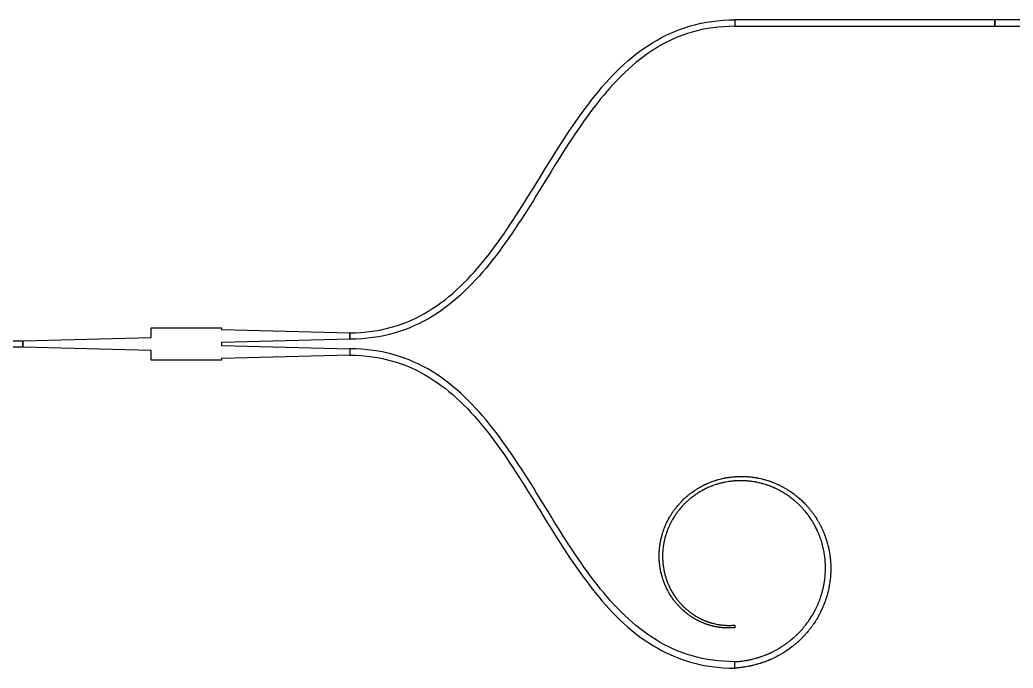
# Model space of a CAD drawing. Extents: x -40 to 1106, y -200 to 213.
# Drawn here: x 246.3 to 323.7, y -200.2 to -149.8 of the extents above; entities that cross this region are included whole.
import ezdxf

# ---------------------------------------------------------------- set-up
doc = ezdxf.new("R2010")
doc.units = 0
doc.layers.add('L1D0', color=1, linetype='CONTINUOUS')

# ---------------------------------------------------------------- blocks, each defined once
blk = doc.blocks.new('bend_s_gdsfactorypcomponentspbendspbend_s_S30_24p375_N9_f3de945d')
at = {"layer": 'L1D0'}
blk.add_lwpolyline([(0, -0.25), (0, 0.25), (0.446, 0.257), (0.883, 0.28), (1.311, 0.316), (1.73, 0.366), (2.14, 0.43), (2.542, 0.508), (2.935, 0.598), (3.321, 0.701), (3.699, 0.817), (4.07, 0.945), (4.433, 1.084), (4.789, 1.235), (5.138, 1.398), (5.481, 1.571), (5.818, 1.756), (6.148, 1.95), (6.472, 2.155), (6.79, 2.37), (7.103, 2.595), (7.41, 2.828), (7.713, 3.071), (8.01, 3.322), (8.302, 3.582), (8.59, 3.851), (8.873, 4.127), (9.152, 4.41), (9.426, 4.701), (9.697, 4.999), (9.964, 5.303), (10.227, 5.614), (10.487, 5.931), (10.744, 6.254), (10.997, 6.582), (11.248, 6.915), (11.496, 7.253), (11.741, 7.596), (11.984, 7.943), (12.225, 8.293), (12.464, 8.647), (12.702, 9.005), (12.937, 9.365), (13.171, 9.729), (13.404, 10.094), (13.636, 10.462), (13.867, 10.831), (14.098, 11.201), (14.328, 11.573), (14.558, 11.946), (14.787, 12.319), (15.247, 13.065), (15.477, 13.437), (15.708, 13.809), (15.94, 14.179), (16.173, 14.549), (16.408, 14.916), (16.643, 15.282), (16.881, 15.645), (17.12, 16.006), (17.361, 16.363), (17.605, 16.718), (17.851, 17.068), (18.099, 17.415), (18.351, 17.758), (18.605, 18.096), (18.863, 18.43), (19.124, 18.758), (19.389, 19.081), (19.657, 19.398), (19.93, 19.709), (20.207, 20.014), (20.488, 20.312), (20.774, 20.603), (21.065, 20.886), (21.361, 21.162), (21.663, 21.43), (21.969, 21.69), (22.282, 21.941), (22.6, 22.183), (22.924, 22.415), (23.255, 22.638), (23.592, 22.851), (23.935, 23.054), (24.286, 23.246), (24.643, 23.427), (25.008, 23.597), (25.38, 23.754), (25.759, 23.9), (26.146, 24.034), (26.541, 24.155), (26.944, 24.262), (27.355, 24.357), (27.774, 24.437), (28.202, 24.504), (28.638, 24.557), (29.083, 24.594), (29.537, 24.617), (30, 24.625), (30, 24.125), (29.554, 24.118), (29.117, 24.095), (28.689, 24.059), (28.27, 24.009), (27.86, 23.945), (27.458, 23.867), (27.065, 23.777), (26.679, 23.674), (26.301, 23.558), (25.93, 23.43), (25.567, 23.291), (25.211, 23.14), (24.862, 22.977), (24.519, 22.804), (24.182, 22.619), (23.852, 22.425), (23.528, 22.22), (23.21, 22.005), (22.897, 21.78), (22.59, 21.547), (22.287, 21.304), (21.99, 21.053), (21.698, 20.793), (21.41, 20.524), (21.127, 20.248), (20.848, 19.965), (20.574, 19.674), (20.303, 19.376), (20.036, 19.072), (19.773, 18.761), (19.513, 18.444), (19.256, 18.121), (19.003, 17.793), (18.752, 17.46), (18.504, 17.122), (18.259, 16.779), (18.016, 16.432), (17.775, 16.082), (17.536, 15.728), (17.298, 15.37), (17.063, 15.01), (16.829, 14.646), (16.596, 14.281), (16.364, 13.913), (16.133, 13.544), (15.902, 13.174), (15.672, 12.802), (15.442, 12.429), (15.213, 12.056), (14.753, 11.31), (14.523, 10.938), (14.292, 10.566), (14.06, 10.196), (13.827, 9.826), (13.592, 9.459), (13.357, 9.093), (13.119, 8.73), (12.88, 8.369), (12.639, 8.012), (12.395, 7.657), (12.149, 7.307), (11.901, 6.96), (11.649, 6.617), (11.395, 6.279), (11.137, 5.945), (10.876, 5.617), (10.611, 5.294), (10.343, 4.977), (10.07, 4.666), (9.793, 4.361), (9.512, 4.063), (9.226, 3.772), (8.935, 3.489), (8.639, 3.213), (8.337, 2.945), (8.031, 2.685), (7.718, 2.434), (7.4, 2.192), (7.076, 1.96), (6.745, 1.737), (6.408, 1.524), (6.065, 1.321), (5.714, 1.129), (5.357, 0.948), (4.992, 0.778), (4.62, 0.621), (4.241, 0.475), (3.854, 0.341), (3.459, 0.22), (3.056, 0.113), (2.645, 0.018), (2.226, -0.062), (1.798, -0.129), (1.362, -0.182), (0.917, -0.219), (0.463, -0.242)], close=True, dxfattribs=at)
blk = doc.blocks.new('mmi1x2_gdsfactorypcomponentspmmispmmi1x2_WNone_WT1_LT10_1f097353')
at = {"layer": 'L1D0'}
blk.add_lwpolyline([(0, -1.25), (0, -0.5), (-10, -0.25), (-10, 0.25), (0, 0.5), (0, 1.25), (5.5, 1.25), (5.5, 1.125), (15.5, 0.875), (15.5, 0.375), (5.5, 0.125), (5.5, -0.125), (15.5, -0.375), (15.5, -0.875), (5.5, -1.125), (5.5, -1.25)], close=True, dxfattribs=at)
blk = doc.blocks.new('straight_gdsfactorypcomponentspwaveguidespstraight_L4p5_be343a92')
at = {"layer": 'L1D0'}
blk.add_lwpolyline([(0, -0.25), (0, 0.25), (4.5, 0.25), (4.5, -0.25)], close=True, dxfattribs=at)
blk = doc.blocks.new('splitter_tree_gdsfactorypcomponentspcontainerspsplitter_21a634ef')
for name, p in [('bend_s_gdsfactorypcomponentspbendspbend_s_S30_24p375_N9_f3de945d', (75.5, -149.375)), ('mmi1x2_gdsfactorypcomponentspmmispmmi1x2_WNone_WT1_LT10_1f097353', (60, -150)), ('straight_gdsfactorypcomponentspwaveguidespstraight_L4p5_be343a92', (45.5, -150))]:
    blk.add_blockref(name, p)
at = {"yscale": -1}
blk.add_blockref('bend_s_gdsfactorypcomponentspbendspbend_s_S30_24p375_N9_f3de945d', (75.5, -150.625), dxfattribs=at)
blk = doc.blocks.new('straight_gdsfactorypcomponentspwaveguidespstraight_L92p_21261177')
at = {"layer": 'L1D0'}
blk.add_lwpolyline([(0, -0.25), (0, 0.25), (92.433, 0.25), (92.433, -0.25)], close=True, dxfattribs=at)
blk = doc.blocks.new('spiral_racetrack_gdsfactorypcomponentspspiralspspiral_h_b588f1e2')
blk.add_blockref('straight_gdsfactorypcomponentspwaveguidespstraight_L92p_21261177', (0, -30))
blk = doc.blocks.new('straight_gdsfactorypcomponentspwaveguidespstraight_L20p_f72e39cf')
at = {"layer": 'L1D0'}
blk.add_lwpolyline([(0, -0.25), (0, 0.25), (20.25, 0.25), (20.25, -0.25)], close=True, dxfattribs=at)
blk = doc.blocks.new('spiral_racetrack_fixed_length_gdsfactorypcomponentspspi_36f2b0cc')
at = {"yscale": -1, "rotation": 180}
for name, p in [('spiral_racetrack_gdsfactorypcomponentspspiralspspiral_h_b588f1e2', (0, 0)), ('straight_gdsfactorypcomponentspwaveguidespstraight_L20p_f72e39cf', (-92.433, -30))]:
    blk.add_blockref(name, p, dxfattribs=at)
blk = doc.blocks.new('terminator_spiral_gdsfactorypcomponentspfiltersptermina_ea632972')
at = {"layer": 'L1D0'}
blk.add_lwpolyline([(-0.514, -6.686), (-0.557, -6.685), (-0.599, -6.685), (-0.641, -6.684), (-0.684, -6.683), (-0.726, -6.682), (-0.768, -6.68), (-0.811, -6.678), (-0.853, -6.676), (-0.896, -6.674), (-0.98, -6.668), (-1.023, -6.665), (-1.065, -6.662), (-1.108, -6.658), (-1.192, -6.65), (-1.235, -6.645), (-1.319, -6.635), (-1.362, -6.63), (-1.404, -6.624), (-1.446, -6.619), (-1.489, -6.612), (-1.531, -6.606), (-1.615, -6.592), (-1.658, -6.585), (-1.7, -6.578), (-1.784, -6.562), (-1.826, -6.553), (-1.868, -6.545), (-1.994, -6.518), (-2.12, -6.488), (-2.161, -6.477), (-2.203, -6.467), (-2.245, -6.456), (-2.286, -6.444), (-2.328, -6.433), (-2.37, -6.421), (-2.452, -6.397), (-2.494, -6.384), (-2.576, -6.358), (-2.617, -6.344), (-2.658, -6.331), (-2.74, -6.303), (-2.863, -6.258), (-2.903, -6.243), (-2.944, -6.228), (-2.984, -6.212), (-3.025, -6.196), (-3.065, -6.179), (-3.105, -6.163), (-3.145, -6.146), (-3.186, -6.129), (-3.225, -6.112), (-3.345, -6.058), (-3.384, -6.04), (-3.424, -6.021), (-3.463, -6.002), (-3.503, -5.983), (-3.542, -5.963), (-3.581, -5.944), (-3.659, -5.904), (-3.697, -5.883), (-3.736, -5.862), (-3.774, -5.841), (-3.813, -5.82), (-3.851, -5.799), (-3.965, -5.733), (-4.003, -5.71), (-4.041, -5.688), (-4.078, -5.665), (-4.116, -5.642), (-4.301, -5.522), (-4.337, -5.497), (-4.374, -5.472), (-4.446, -5.422), (-4.554, -5.344), (-4.589, -5.318), (-4.625, -5.291), (-4.73, -5.21), (-4.765, -5.182), (-4.8, -5.155), (-4.834, -5.127), (-4.869, -5.098), (-4.903, -5.07), (-4.971, -5.012), (-5.004, -4.983), (-5.038, -4.954), (-5.203, -4.804), (-5.331, -4.68), (-5.395, -4.616), (-5.488, -4.52), (-5.519, -4.487), (-5.549, -4.454), (-5.58, -4.421), (-5.64, -4.355), (-5.67, -4.321), (-5.699, -4.287), (-5.729, -4.253), (-5.758, -4.219), (-5.787, -4.184), (-5.816, -4.15), (-5.844, -4.115), (-5.873, -4.08), (-5.901, -4.045), (-5.929, -4.009), (-5.956, -3.974), (-5.984, -3.938), (-6.038, -3.866), (-6.065, -3.829), (-6.092, -3.793), (-6.118, -3.756), (-6.145, -3.719), (-6.171, -3.682), (-6.196, -3.645), (-6.222, -3.607), (-6.247, -3.57), (-6.322, -3.456), (-6.346, -3.417), (-6.37, -3.379), (-6.418, -3.301), (-6.441, -3.262), (-6.465, -3.223), (-6.488, -3.184), (-6.51, -3.144), (-6.533, -3.105), (-6.599, -2.985), (-6.62, -2.945), (-6.642, -2.904), (-6.663, -2.864), (-6.684, -2.823), (-6.744, -2.7), (-6.764, -2.658), (-6.784, -2.617), (-6.803, -2.575), (-6.822, -2.534), (-6.841, -2.492), (-6.859, -2.45), (-6.878, -2.408), (-6.896, -2.365), (-6.913, -2.323), (-6.931, -2.28), (-6.948, -2.238), (-6.982, -2.152), (-7.03, -2.023), (-7.046, -1.979), (-7.061, -1.936), (-7.106, -1.804), (-7.148, -1.672), (-7.161, -1.628), (-7.174, -1.583), (-7.187, -1.539), (-7.2, -1.494), (-7.212, -1.45), (-7.248, -1.315), (-7.281, -1.18), (-7.291, -1.134), (-7.301, -1.089), (-7.311, -1.043), (-7.321, -0.998), (-7.339, -0.906), (-7.348, -0.861), (-7.372, -0.723), (-7.379, -0.677), (-7.387, -0.631), (-7.394, -0.584), (-7.4, -0.538), (-7.407, -0.492), (-7.413, -0.445), (-7.419, -0.399), (-7.424, -0.352), (-7.43, -0.306), (-7.434, -0.259), (-7.439, -0.212), (-7.443, -0.166), (-7.448, -0.119), (-7.451, -0.072), (-7.455, -0.025), (-7.461, 0.069), (-7.463, 0.116), (-7.466, 0.163), (-7.468, 0.21), (-7.469, 0.257), (-7.471, 0.304), (-7.473, 0.398), (-7.473, 0.587), (-7.471, 0.681), (-7.47, 0.729), (-7.469, 0.776), (-7.467, 0.823), (-7.464, 0.871), (-7.462, 0.918), (-7.459, 0.965), (-7.456, 1.013), (-7.453, 1.06), (-7.449, 1.107), (-7.445, 1.155), (-7.441, 1.202), (-7.431, 1.296), (-7.426, 1.344), (-7.421, 1.391), (-7.409, 1.485), (-7.402, 1.533), (-7.396, 1.58), (-7.382, 1.674), (-7.358, 1.815), (-7.349, 1.862), (-7.341, 1.909), (-7.331, 1.956), (-7.322, 2.003), (-7.282, 2.191), (-7.271, 2.237), (-7.259, 2.284), (-7.248, 2.33), (-7.236, 2.377), (-7.224, 2.423), (-7.212, 2.47), (-7.186, 2.562), (-7.173, 2.609), (-7.117, 2.793), (-7.087, 2.885), (-7.072, 2.93), (-7.04, 3.022), (-7.024, 3.067), (-7.007, 3.113), (-6.956, 3.248), (-6.902, 3.383), (-6.883, 3.428), (-6.864, 3.472), (-6.845, 3.517), (-6.826, 3.561), (-6.806, 3.606), (-6.766, 3.694), (-6.682, 3.87), (-6.66, 3.913), (-6.638, 3.957), (-6.616, 4), (-6.524, 4.172), (-6.5, 4.215), (-6.476, 4.257), (-6.452, 4.3), (-6.352, 4.468), (-6.326, 4.509), (-6.3, 4.551), (-6.274, 4.592), (-6.248, 4.634), (-6.167, 4.757), (-6.139, 4.797), (-6.111, 4.838), (-6.055, 4.918), (-6.026, 4.958), (-5.998, 4.998), (-5.968, 5.038), (-5.939, 5.077), (-5.909, 5.117), (-5.88, 5.156), (-5.849, 5.195), (-5.819, 5.234), (-5.788, 5.272), (-5.757, 5.311), (-5.695, 5.387), (-5.631, 5.463), (-5.599, 5.5), (-5.566, 5.538), (-5.534, 5.575), (-5.501, 5.612), (-5.468, 5.648), (-5.434, 5.685), (-5.4, 5.721), (-5.366, 5.758), (-5.332, 5.794), (-5.298, 5.829), (-5.263, 5.865), (-5.158, 5.97), (-5.086, 6.04), (-4.978, 6.142), (-4.941, 6.176), (-4.867, 6.242), (-4.829, 6.275), (-4.792, 6.308), (-4.754, 6.341), (-4.716, 6.373), (-4.677, 6.405), (-4.639, 6.437), (-4.6, 6.469), (-4.483, 6.562), (-4.443, 6.593), (-4.283, 6.713), (-4.242, 6.743), (-4.119, 6.83), (-4.078, 6.858), (-3.91, 6.97), (-3.868, 6.997), (-3.782, 7.051), (-3.61, 7.155), (-3.566, 7.18), (-3.522, 7.206), (-3.478, 7.23), (-3.434, 7.255), (-3.39, 7.279), (-3.255, 7.351), (-3.12, 7.42), (-3.074, 7.442), (-3.029, 7.464), (-2.937, 7.508), (-2.891, 7.529), (-2.844, 7.55), (-2.798, 7.571), (-2.751, 7.591), (-2.705, 7.611), (-2.611, 7.651), (-2.564, 7.67), (-2.516, 7.689), (-2.469, 7.708), (-2.421, 7.726), (-2.374, 7.744), (-2.278, 7.78), (-2.23, 7.797), (-2.181, 7.814), (-2.133, 7.83), (-2.085, 7.847), (-1.987, 7.879), (-1.939, 7.894), (-1.841, 7.924), (-1.791, 7.938), (-1.742, 7.953), (-1.693, 7.967), (-1.643, 7.98), (-1.594, 7.993), (-1.444, 8.032), (-1.394, 8.044), (-1.344, 8.055), (-1.294, 8.067), (-1.244, 8.078), (-1.193, 8.089), (-1.143, 8.099), (-1.092, 8.109), (-1.042, 8.119), (-0.991, 8.129), (-0.838, 8.156), (-0.736, 8.172), (-0.685, 8.179), (-0.634, 8.187), (-0.583, 8.194), (-0.531, 8.201), (-0.48, 8.207), (-0.428, 8.213), (-0.377, 8.219), (-0.325, 8.224), (-0.274, 8.229), (-0.222, 8.234), (-0.17, 8.238), (-0.119, 8.242), (-0.067, 8.246), (0, 8.25), (0, 7.75), (-0.034, 7.748), (-0.083, 7.744), (-0.131, 7.741), (-0.18, 7.737), (-0.228, 7.733), (-0.277, 7.729), (-0.325, 7.724), (-0.374, 7.719), (-0.422, 7.714), (-0.471, 7.708), (-0.567, 7.696), (-0.759, 7.668), (-0.903, 7.644), (-0.951, 7.635), (-0.998, 7.626), (-1.046, 7.617), (-1.093, 7.607), (-1.141, 7.598), (-1.188, 7.588), (-1.282, 7.566), (-1.33, 7.555), (-1.376, 7.544), (-1.423, 7.533), (-1.517, 7.509), (-1.564, 7.496), (-1.656, 7.47), (-1.703, 7.457), (-1.749, 7.443), (-1.795, 7.43), (-1.841, 7.415), (-1.887, 7.401), (-1.979, 7.371), (-2.024, 7.356), (-2.07, 7.34), (-2.205, 7.292), (-2.34, 7.241), (-2.384, 7.223), (-2.429, 7.205), (-2.517, 7.169), (-2.562, 7.15), (-2.606, 7.131), (-2.649, 7.112), (-2.693, 7.093), (-2.737, 7.073), (-2.823, 7.033), (-2.866, 7.012), (-2.909, 6.992), (-2.952, 6.971), (-2.995, 6.949), (-3.037, 6.928), (-3.08, 6.906), (-3.164, 6.862), (-3.248, 6.816), (-3.289, 6.793), (-3.331, 6.77), (-3.495, 6.674), (-3.575, 6.624), (-3.616, 6.599), (-3.656, 6.574), (-3.696, 6.548), (-3.735, 6.522), (-3.775, 6.496), (-3.814, 6.47), (-3.853, 6.443), (-3.892, 6.417), (-3.931, 6.39), (-3.97, 6.362), (-4.008, 6.335), (-4.046, 6.307), (-4.085, 6.279), (-4.122, 6.251), (-4.16, 6.223), (-4.198, 6.194), (-4.309, 6.107), (-4.345, 6.077), (-4.382, 6.048), (-4.418, 6.018), (-4.454, 5.987), (-4.526, 5.927), (-4.561, 5.896), (-4.597, 5.865), (-4.632, 5.833), (-4.666, 5.802), (-4.701, 5.77), (-4.735, 5.738), (-4.77, 5.706), (-4.804, 5.674), (-4.837, 5.642), (-4.871, 5.609), (-4.97, 5.51), (-5.003, 5.476), (-5.035, 5.443), (-5.131, 5.341), (-5.163, 5.306), (-5.194, 5.272), (-5.256, 5.202), (-5.286, 5.167), (-5.317, 5.131), (-5.347, 5.096), (-5.377, 5.06), (-5.406, 5.024), (-5.436, 4.988), (-5.494, 4.916), (-5.523, 4.879), (-5.551, 4.843), (-5.635, 4.732), (-5.662, 4.694), (-5.69, 4.657), (-5.717, 4.619), (-5.743, 4.581), (-5.77, 4.543), (-5.848, 4.429), (-5.973, 4.234), (-6.021, 4.156), (-6.044, 4.116), (-6.068, 4.076), (-6.091, 4.037), (-6.114, 3.997), (-6.136, 3.957), (-6.159, 3.916), (-6.203, 3.836), (-6.224, 3.795), (-6.246, 3.754), (-6.267, 3.714), (-6.288, 3.673), (-6.328, 3.591), (-6.348, 3.549), (-6.368, 3.508), (-6.388, 3.466), (-6.407, 3.425), (-6.426, 3.383), (-6.444, 3.341), (-6.463, 3.3), (-6.481, 3.258), (-6.499, 3.215), (-6.55, 3.089), (-6.567, 3.046), (-6.584, 3.004), (-6.616, 2.918), (-6.631, 2.876), (-6.647, 2.833), (-6.662, 2.79), (-6.676, 2.747), (-6.691, 2.704), (-6.705, 2.66), (-6.733, 2.574), (-6.746, 2.53), (-6.759, 2.487), (-6.772, 2.443), (-6.785, 2.4), (-6.797, 2.356), (-6.809, 2.313), (-6.821, 2.269), (-6.865, 2.093), (-6.895, 1.961), (-6.904, 1.917), (-6.914, 1.873), (-6.923, 1.828), (-6.939, 1.74), (-6.948, 1.695), (-6.955, 1.651), (-6.963, 1.607), (-6.97, 1.562), (-6.977, 1.518), (-6.984, 1.473), (-6.99, 1.429), (-6.996, 1.384), (-7.002, 1.34), (-7.012, 1.25), (-7.017, 1.206), (-7.022, 1.161), (-7.026, 1.117), (-7.034, 1.027), (-7.038, 0.983), (-7.044, 0.893), (-7.047, 0.849), (-7.051, 0.759), (-7.053, 0.715), (-7.054, 0.67), (-7.056, 0.625), (-7.057, 0.581), (-7.057, 0.536), (-7.058, 0.492), (-7.058, 0.402), (-7.057, 0.358), (-7.057, 0.313), (-7.056, 0.269), (-7.054, 0.224), (-7.053, 0.18), (-7.051, 0.136), (-7.049, 0.091), (-7.046, 0.047), (-7.044, 0.002), (-7.038, -0.086), (-7.03, -0.174), (-7.026, -0.219), (-7.022, -0.263), (-7.007, -0.395), (-7.002, -0.438), (-6.984, -0.57), (-6.977, -0.613), (-6.963, -0.701), (-6.956, -0.744), (-6.948, -0.788), (-6.924, -0.917), (-6.915, -0.96), (-6.906, -1.004), (-6.897, -1.047), (-6.887, -1.089), (-6.857, -1.218), (-6.846, -1.26), (-6.836, -1.303), (-6.824, -1.345), (-6.813, -1.388), (-6.801, -1.43), (-6.79, -1.472), (-6.777, -1.514), (-6.765, -1.556), (-6.739, -1.64), (-6.726, -1.681), (-6.713, -1.723), (-6.699, -1.764), (-6.685, -1.806), (-6.671, -1.847), (-6.656, -1.888), (-6.642, -1.929), (-6.627, -1.97), (-6.611, -2.011), (-6.596, -2.052), (-6.58, -2.092), (-6.564, -2.133), (-6.548, -2.173), (-6.531, -2.213), (-6.515, -2.253), (-6.498, -2.293), (-6.48, -2.333), (-6.463, -2.373), (-6.445, -2.412), (-6.427, -2.452), (-6.391, -2.53), (-6.372, -2.57), (-6.353, -2.608), (-6.315, -2.686), (-6.295, -2.725), (-6.235, -2.839), (-6.172, -2.953), (-6.151, -2.99), (-6.13, -3.028), (-6.064, -3.139), (-6.041, -3.176), (-6.019, -3.212), (-5.996, -3.249), (-5.95, -3.321), (-5.926, -3.357), (-5.903, -3.393), (-5.879, -3.428), (-5.854, -3.464), (-5.806, -3.534), (-5.731, -3.639), (-5.705, -3.673), (-5.68, -3.707), (-5.602, -3.809), (-5.575, -3.842), (-5.549, -3.876), (-5.468, -3.975), (-5.44, -4.007), (-5.413, -4.04), (-5.329, -4.136), (-5.3, -4.168), (-5.272, -4.199), (-5.243, -4.231), (-5.185, -4.293), (-5.156, -4.323), (-5.126, -4.354), (-5.097, -4.384), (-5.007, -4.474), (-4.976, -4.503), (-4.946, -4.532), (-4.915, -4.562), (-4.884, -4.59), (-4.822, -4.648), (-4.791, -4.676), (-4.759, -4.704), (-4.728, -4.732), (-4.696, -4.759), (-4.664, -4.787), (-4.632, -4.814), (-4.599, -4.841), (-4.567, -4.868), (-4.501, -4.92), (-4.468, -4.947), (-4.435, -4.972), (-4.369, -5.024), (-4.301, -5.074), (-4.268, -5.099), (-4.2, -5.147), (-4.165, -5.172), (-4.131, -5.195), (-4.096, -5.219), (-4.062, -5.242), (-4.027, -5.266), (-3.992, -5.289), (-3.957, -5.311), (-3.922, -5.334), (-3.887, -5.356), (-3.851, -5.378), (-3.816, -5.4), (-3.78, -5.421), (-3.744, -5.443), (-3.672, -5.485), (-3.636, -5.505), (-3.6, -5.526), (-3.563, -5.546), (-3.527, -5.566), (-3.49, -5.585), (-3.454, -5.605), (-3.343, -5.662), (-3.269, -5.698), (-3.231, -5.716), (-3.194, -5.734), (-3.156, -5.751), (-3.119, -5.769), (-3.081, -5.786), (-3.043, -5.802), (-3.006, -5.819), (-2.93, -5.851), (-2.891, -5.867), (-2.853, -5.882), (-2.815, -5.898), (-2.777, -5.913), (-2.738, -5.927), (-2.7, -5.942), (-2.622, -5.97), (-2.584, -5.984), (-2.545, -5.997), (-2.506, -6.011), (-2.467, -6.024), (-2.428, -6.036), (-2.389, -6.049), (-2.272, -6.085), (-2.232, -6.096), (-2.193, -6.108), (-2.153, -6.119), (-2.114, -6.129), (-2.075, -6.14), (-1.995, -6.16), (-1.956, -6.17), (-1.876, -6.188), (-1.837, -6.197), (-1.757, -6.215), (-1.677, -6.231), (-1.637, -6.238), (-1.597, -6.246), (-1.517, -6.26), (-1.477, -6.266), (-1.437, -6.273), (-1.357, -6.285), (-1.317, -6.29), (-1.276, -6.296), (-1.196, -6.306), (-1.156, -6.31), (-1.116, -6.315), (-1.076, -6.319), (-1.035, -6.323), (-0.955, -6.329), (-0.915, -6.333), (-0.874, -6.335), (-0.834, -6.338), (-0.754, -6.342), (-0.713, -6.344), (-0.673, -6.346), (-0.553, -6.349), (-0.352, -6.349), (-0.232, -6.346), (-0.072, -6.338), (-0.032, -6.335), (0.008, -6.333), (0.048, -6.33), (0.087, -6.326), (0.127, -6.323), (0.167, -6.319), (0.206, -6.315), (0.246, -6.311), (0.286, -6.306), (0.364, -6.296), (0.404, -6.291), (0.443, -6.286), (0.483, -6.28), (0.561, -6.268), (0.756, -6.233), (0.834, -6.217), (0.872, -6.209), (0.911, -6.2), (0.95, -6.192), (1.026, -6.174), (1.065, -6.164), (1.103, -6.155), (1.179, -6.135), (1.217, -6.124), (1.255, -6.114), (1.331, -6.092), (1.368, -6.081), (1.406, -6.069), (1.443, -6.057), (1.481, -6.045), (1.555, -6.021), (1.703, -5.969), (1.74, -5.955), (1.776, -5.941), (1.813, -5.927), (1.849, -5.913), (1.886, -5.899), (2.03, -5.839), (2.065, -5.823), (2.137, -5.791), (2.207, -5.759), (2.347, -5.691), (2.382, -5.673), (2.416, -5.655), (2.45, -5.638), (2.485, -5.619), (2.519, -5.601), (2.553, -5.582), (2.587, -5.564), (2.62, -5.545), (2.654, -5.526), (2.687, -5.506), (2.721, -5.487), (2.82, -5.427), (2.853, -5.406), (2.885, -5.386), (2.918, -5.365), (3.014, -5.302), (3.078, -5.258), (3.109, -5.236), (3.141, -5.214), (3.172, -5.192), (3.203, -5.169), (3.234, -5.147), (3.265, -5.124), (3.295, -5.101), (3.326, -5.078), (3.356, -5.054), (3.386, -5.031), (3.446, -4.983), (3.475, -4.959), (3.505, -4.935), (3.534, -4.91), (3.563, -4.886), (3.65, -4.811), (3.678, -4.785), (3.706, -4.76), (3.735, -4.734), (3.762, -4.708), (3.818, -4.656), (3.845, -4.63), (3.872, -4.603), (3.899, -4.577), (3.953, -4.523), (3.979, -4.496), (4.006, -4.469), (4.032, -4.441), (4.058, -4.414), (4.083, -4.386), (4.109, -4.358), (4.184, -4.274), (4.209, -4.245), (4.234, -4.217), (4.354, -4.072), (4.377, -4.042), (4.4, -4.013), (4.446, -3.953), (4.469, -3.924), (4.491, -3.893), (4.514, -3.863), (4.536, -3.833), (4.557, -3.803), (4.579, -3.772), (4.6, -3.741), (4.622, -3.71), (4.643, -3.68), (4.663, -3.649), (4.684, -3.617), (4.704, -3.586), (4.725, -3.555), (4.745, -3.523), (4.764, -3.492), (4.784, -3.46), (4.86, -3.332), (4.878, -3.3), (4.897, -3.267), (4.915, -3.235), (4.933, -3.202), (4.95, -3.17), (4.968, -3.137), (5.019, -3.038), (5.051, -2.972), (5.068, -2.939), (5.084, -2.905), (5.099, -2.872), (5.115, -2.839), (5.16, -2.737), (5.174, -2.704), (5.189, -2.67), (5.217, -2.602), (5.23, -2.568), (5.244, -2.533), (5.27, -2.465), (5.283, -2.43), (5.295, -2.396), (5.308, -2.361), (5.32, -2.327), (5.332, -2.292), (5.343, -2.258), (5.355, -2.223), (5.388, -2.118), (5.398, -2.083), (5.409, -2.048), (5.429, -1.978), (5.438, -1.943), (5.448, -1.908), (5.457, -1.873), (5.466, -1.837), (5.475, -1.802), (5.483, -1.767), (5.491, -1.731), (5.499, -1.696), (5.507, -1.66), (5.515, -1.625), (5.522, -1.589), (5.529, -1.554), (5.536, -1.518), (5.543, -1.483), (5.549, -1.447), (5.556, -1.411), (5.562, -1.376), (5.567, -1.34), (5.573, -1.304), (5.578, -1.269), (5.593, -1.161), (5.597, -1.126), (5.609, -1.018), (5.612, -0.983), (5.624, -0.839), (5.626, -0.804), (5.632, -0.696), (5.633, -0.66), (5.634, -0.625), (5.636, -0.553), (5.637, -0.518), (5.637, -0.41), (5.636, -0.375), (5.636, -0.339), (5.635, -0.304), (5.633, -0.232), (5.631, -0.197), (5.629, -0.161), (5.627, -0.126), (5.625, -0.09), (5.623, -0.055), (5.62, -0.02), (5.617, 0.016), (5.611, 0.086), (5.607, 0.121), (5.604, 0.157), (5.6, 0.192), (5.595, 0.227), (5.591, 0.262), (5.586, 0.297), (5.582, 0.332), (5.577, 0.367), (5.571, 0.402), (5.566, 0.436), (5.548, 0.541), (5.542, 0.575), (5.535, 0.61), (5.528, 0.644), (5.521, 0.679), (5.507, 0.747), (5.499, 0.781), (5.491, 0.816), (5.475, 0.884), (5.466, 0.918), (5.457, 0.951), (5.449, 0.985), (5.439, 1.019), (5.43, 1.053), (5.421, 1.086), (5.411, 1.12), (5.391, 1.186), (5.38, 1.22), (5.37, 1.253), (5.337, 1.352), (5.325, 1.385), (5.314, 1.417), (5.302, 1.45), (5.29, 1.482), (5.278, 1.515), (5.265, 1.547), (5.253, 1.58), (5.214, 1.676), (5.2, 1.708), (5.187, 1.739), (5.159, 1.803), (5.131, 1.865), (5.116, 1.897), (5.101, 1.928), (5.087, 1.959), (5.071, 1.99), (5.056, 2.02), (5.041, 2.051), (5.025, 2.082), (4.993, 2.142), (4.977, 2.173), (4.961, 2.203), (4.927, 2.263), (4.91, 2.292), (4.893, 2.322), (4.876, 2.351), (4.858, 2.381), (4.841, 2.41), (4.769, 2.526), (4.75, 2.554), (4.731, 2.583), (4.655, 2.695), (4.635, 2.723), (4.616, 2.75), (4.596, 2.778), (4.556, 2.832), (4.535, 2.86), (4.515, 2.886), (4.473, 2.94), (4.452, 2.966), (4.431, 2.993), (4.389, 3.045), (4.345, 3.097), (4.323, 3.122), (4.301, 3.148), (4.257, 3.198), (4.234, 3.223), (4.212, 3.248), (4.189, 3.272), (4.166, 3.297), (4.12, 3.345), (4.096, 3.369), (4.073, 3.393), (4.049, 3.417), (4.025, 3.44), (4.002, 3.464), (3.978, 3.487), (3.953, 3.51), (3.905, 3.556), (3.88, 3.578), (3.855, 3.601), (3.831, 3.623), (3.781, 3.667), (3.755, 3.688), (3.73, 3.71), (3.705, 3.731), (3.653, 3.773), (3.628, 3.794), (3.602, 3.815), (3.576, 3.835), (3.55, 3.856), (3.523, 3.876), (3.497, 3.896), (3.47, 3.915), (3.444, 3.935), (3.417, 3.954), (3.39, 3.974), (3.336, 4.012), (3.309, 4.03), (3.282, 4.049), (3.255, 4.067), (3.227, 4.085), (3.2, 4.103), (3.172, 4.121), (3.144, 4.138), (3.117, 4.156), (3.033, 4.207), (3.004, 4.224), (2.948, 4.256), (2.919, 4.272), (2.891, 4.288), (2.862, 4.304), (2.833, 4.319), (2.805, 4.335), (2.718, 4.38), (2.66, 4.408), (2.63, 4.423), (2.601, 4.437), (2.572, 4.45), (2.542, 4.464), (2.513, 4.477), (2.453, 4.503), (2.424, 4.516), (2.394, 4.529), (2.364, 4.541), (2.334, 4.554), (2.304, 4.566), (2.274, 4.577), (2.244, 4.589), (2.214, 4.6), (2.183, 4.612), (2.153, 4.623), (2.123, 4.633), (2.093, 4.644), (2.062, 4.655), (2.032, 4.665), (2.001, 4.675), (1.971, 4.685), (1.94, 4.694), (1.909, 4.704), (1.879, 4.713), (1.817, 4.731), (1.786, 4.739), (1.755, 4.748), (1.725, 4.756), (1.632, 4.78), (1.508, 4.808), (1.476, 4.815), (1.321, 4.845), (1.289, 4.85), (1.258, 4.856), (1.227, 4.861), (1.195, 4.865), (1.164, 4.87), (1.133, 4.874), (1.102, 4.879), (1.07, 4.883), (1.039, 4.886), (1.008, 4.89), (0.976, 4.894), (0.914, 4.9), (0.882, 4.903), (0.851, 4.905), (0.82, 4.908), (0.788, 4.91), (0.726, 4.914), (0.694, 4.915), (0.663, 4.917), (0.632, 4.918), (0.6, 4.919), (0.569, 4.92), (0.538, 4.92), (0.506, 4.921), (0.413, 4.921), (0.382, 4.92), (0.351, 4.92), (0.319, 4.919), (0.257, 4.917), (0.226, 4.915), (0.195, 4.914), (0.071, 4.906), (0.04, 4.903), (0, 4.9), (0, 5.1), (0.023, 5.103), (0.055, 5.106), (0.087, 5.108), (0.119, 5.111), (0.151, 5.113), (0.184, 5.115), (0.216, 5.117), (0.248, 5.118), (0.281, 5.12), (0.345, 5.122), (0.378, 5.123), (0.41, 5.124), (0.573, 5.124), (0.605, 5.123), (0.671, 5.121), (0.703, 5.12), (0.736, 5.119), (0.769, 5.117), (0.801, 5.115), (0.867, 5.111), (0.899, 5.108), (0.932, 5.106), (0.965, 5.103), (0.997, 5.1), (1.03, 5.096), (1.063, 5.093), (1.095, 5.089), (1.161, 5.081), (1.193, 5.077), (1.226, 5.072), (1.258, 5.067), (1.324, 5.057), (1.356, 5.052), (1.389, 5.046), (1.421, 5.04), (1.454, 5.034), (1.486, 5.028), (1.519, 5.021), (1.551, 5.015), (1.584, 5.008), (1.616, 5.001), (1.649, 4.994), (1.713, 4.978), (1.746, 4.97), (1.81, 4.954), (1.843, 4.945), (1.875, 4.937), (1.907, 4.928), (1.939, 4.918), (1.971, 4.909), (2.003, 4.899), (2.035, 4.89), (2.067, 4.88), (2.099, 4.869), (2.131, 4.859), (2.162, 4.848), (2.226, 4.826), (2.257, 4.815), (2.289, 4.804), (2.321, 4.792), (2.383, 4.768), (2.415, 4.756), (2.477, 4.73), (2.509, 4.718), (2.54, 4.704), (2.602, 4.678), (2.633, 4.664), (2.663, 4.65), (2.694, 4.636), (2.725, 4.621), (2.755, 4.607), (2.786, 4.592), (2.816, 4.577), (2.847, 4.562), (2.877, 4.547), (2.907, 4.531), (2.938, 4.515), (2.998, 4.483), (3.027, 4.467), (3.057, 4.45), (3.087, 4.434), (3.117, 4.417), (3.146, 4.399), (3.176, 4.382), (3.205, 4.365), (3.292, 4.311), (3.321, 4.292), (3.35, 4.274), (3.408, 4.236), (3.436, 4.217), (3.465, 4.198), (3.493, 4.178), (3.521, 4.159), (3.605, 4.099), (3.633, 4.078), (3.661, 4.058), (3.688, 4.037), (3.716, 4.016), (3.743, 3.995), (3.77, 3.973), (3.797, 3.952), (3.878, 3.886), (3.904, 3.864), (3.931, 3.841), (3.957, 3.819), (4.035, 3.75), (4.061, 3.726), (4.087, 3.703), (4.112, 3.679), (4.138, 3.655), (4.213, 3.583), (4.287, 3.509), (4.312, 3.483), (4.36, 3.433), (4.384, 3.407), (4.408, 3.382), (4.432, 3.356), (4.455, 3.33), (4.479, 3.303), (4.502, 3.277), (4.525, 3.25), (4.548, 3.224), (4.57, 3.197), (4.593, 3.17), (4.615, 3.143), (4.638, 3.115), (4.66, 3.088), (4.704, 3.032), (4.725, 3.004), (4.747, 2.976), (4.789, 2.92), (4.831, 2.862), (4.851, 2.833), (4.872, 2.804), (4.912, 2.746), (4.932, 2.716), (4.952, 2.687), (4.971, 2.657), (4.991, 2.627), (5.048, 2.537), (5.067, 2.506), (5.085, 2.476), (5.121, 2.414), (5.139, 2.384), (5.157, 2.352), (5.175, 2.321), (5.192, 2.29), (5.209, 2.258), (5.226, 2.227), (5.26, 2.163), (5.324, 2.035), (5.34, 2.002), (5.355, 1.97), (5.385, 1.904), (5.4, 1.872), (5.415, 1.839), (5.429, 1.805), (5.457, 1.739), (5.471, 1.705), (5.485, 1.672), (5.498, 1.638), (5.512, 1.605), (5.525, 1.571), (5.537, 1.537), (5.55, 1.503), (5.562, 1.469), (5.574, 1.434), (5.598, 1.366), (5.61, 1.331), (5.621, 1.297), (5.654, 1.192), (5.704, 1.017), (5.713, 0.981), (5.722, 0.946), (5.731, 0.91), (5.74, 0.875), (5.748, 0.839), (5.757, 0.803), (5.765, 0.767), (5.773, 0.732), (5.787, 0.66), (5.795, 0.624), (5.802, 0.587), (5.808, 0.551), (5.815, 0.515), (5.821, 0.479), (5.827, 0.442), (5.833, 0.406), (5.838, 0.369), (5.844, 0.333), (5.854, 0.259), (5.858, 0.223), (5.863, 0.186), (5.875, 0.075), (5.878, 0.039), (5.887, -0.072), (5.89, -0.11), (5.898, -0.258), (5.899, -0.295), (5.9, -0.333), (5.902, -0.407), (5.902, -0.445), (5.903, -0.482), (5.902, -0.519), (5.902, -0.594), (5.901, -0.632), (5.9, -0.669), (5.899, -0.707), (5.897, -0.744), (5.896, -0.782), (5.894, -0.819), (5.892, -0.857), (5.889, -0.894), (5.887, -0.932), (5.884, -0.969), (5.881, -1.007), (5.877, -1.044), (5.874, -1.082), (5.87, -1.119), (5.866, -1.157), (5.861, -1.194), (5.857, -1.232), (5.852, -1.269), (5.847, -1.307), (5.842, -1.344), (5.836, -1.382), (5.824, -1.456), (5.818, -1.494), (5.812, -1.531), (5.805, -1.568), (5.798, -1.606), (5.791, -1.643), (5.783, -1.68), (5.776, -1.718), (5.76, -1.792), (5.751, -1.829), (5.743, -1.866), (5.725, -1.94), (5.715, -1.977), (5.706, -2.014), (5.676, -2.125), (5.665, -2.162), (5.654, -2.198), (5.632, -2.272), (5.62, -2.308), (5.609, -2.345), (5.597, -2.381), (5.585, -2.418), (5.559, -2.49), (5.547, -2.526), (5.533, -2.563), (5.52, -2.599), (5.478, -2.707), (5.464, -2.742), (5.45, -2.778), (5.435, -2.814), (5.42, -2.849), (5.404, -2.885), (5.389, -2.92), (5.373, -2.956), (5.325, -3.061), (5.257, -3.201), (5.239, -3.235), (5.221, -3.27), (5.203, -3.304), (5.185, -3.339), (5.167, -3.373), (5.091, -3.509), (5.071, -3.543), (5.051, -3.576), (5.031, -3.61), (5.011, -3.643), (4.99, -3.677), (4.97, -3.71), (4.928, -3.776), (4.906, -3.809), (4.885, -3.841), (4.841, -3.907), (4.819, -3.939), (4.773, -4.003), (4.751, -4.035), (4.727, -4.067), (4.704, -4.099), (4.681, -4.13), (4.657, -4.162), (4.609, -4.224), (4.584, -4.255), (4.56, -4.286), (4.51, -4.348), (4.46, -4.408), (4.434, -4.439), (4.382, -4.499), (4.356, -4.528), (4.33, -4.558), (4.303, -4.587), (4.276, -4.617), (4.195, -4.704), (4.167, -4.732), (4.139, -4.761), (4.055, -4.845), (3.997, -4.901), (3.969, -4.928), (3.939, -4.955), (3.91, -4.983), (3.881, -5.01), (3.851, -5.036), (3.821, -5.063), (3.791, -5.089), (3.761, -5.116), (3.73, -5.142), (3.7, -5.168), (3.669, -5.194), (3.607, -5.244), (3.576, -5.27), (3.544, -5.295), (3.513, -5.319), (3.449, -5.369), (3.417, -5.393), (3.384, -5.417), (3.352, -5.441), (3.319, -5.464), (3.286, -5.488), (3.154, -5.58), (3.086, -5.624), (3.052, -5.647), (3.018, -5.668), (2.984, -5.69), (2.949, -5.711), (2.915, -5.733), (2.845, -5.775), (2.81, -5.795), (2.775, -5.816), (2.74, -5.836), (2.704, -5.856), (2.669, -5.876), (2.597, -5.914), (2.561, -5.934), (2.525, -5.952), (2.489, -5.971), (2.452, -5.99), (2.416, -6.008), (2.342, -6.044), (2.306, -6.061), (2.268, -6.078), (2.231, -6.096), (2.194, -6.112), (2.156, -6.129), (2.119, -6.145), (2.081, -6.162), (2.043, -6.178), (2.006, -6.193), (1.967, -6.209), (1.853, -6.254), (1.814, -6.268), (1.776, -6.283), (1.698, -6.311), (1.659, -6.324), (1.62, -6.338), (1.542, -6.364), (1.502, -6.376), (1.463, -6.389), (1.423, -6.401), (1.384, -6.413), (1.344, -6.424), (1.304, -6.436), (1.184, -6.469), (1.064, -6.499), (1.023, -6.509), (0.983, -6.518), (0.901, -6.536), (0.861, -6.545), (0.82, -6.553), (0.779, -6.562), (0.738, -6.569), (0.697, -6.577), (0.656, -6.584), (0.615, -6.592), (0.574, -6.598), (0.533, -6.605), (0.491, -6.611), (0.45, -6.618), (0.408, -6.623), (0.367, -6.629), (0.325, -6.634), (0.284, -6.639), (0.2, -6.649), (0.159, -6.653), (0.075, -6.661), (0.033, -6.664), (-0.009, -6.668), (-0.051, -6.67), (-0.135, -6.676), (-0.219, -6.68), (-0.261, -6.681), (-0.303, -6.683), (-0.345, -6.684), (-0.388, -6.685), (-0.43, -6.685), (-0.472, -6.686)], close=True, dxfattribs=at)

msp = doc.modelspace()

# ---------------------------------------------------------------- block references
for name, p in [('splitter_tree_gdsfactorypcomponentspcontainerspsplitter_21a634ef', (196.5, -25)), ('spiral_racetrack_fixed_length_gdsfactorypcomponentspspi_36f2b0cc', (414.683, -120))]:
    msp.add_blockref(name, p)
at = {"rotation": 180}
msp.add_blockref('terminator_spiral_gdsfactorypcomponentspfiltersptermina_ea632972', (302, -192), dxfattribs=at)

doc.saveas('drawing.dxf')
